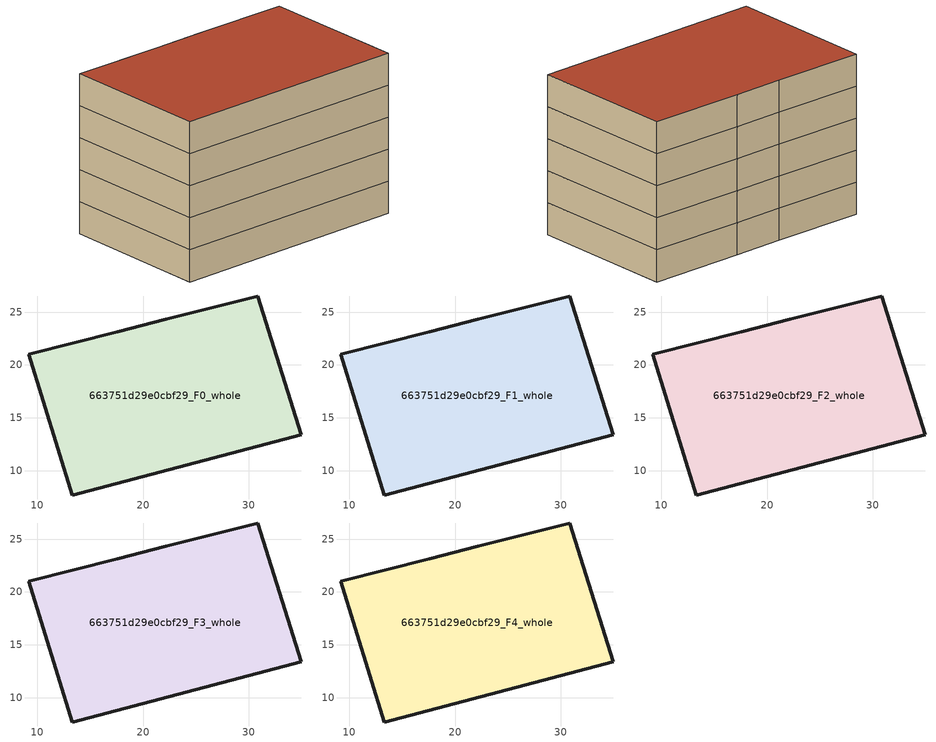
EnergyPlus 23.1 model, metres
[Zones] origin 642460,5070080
663751d29e0cbf29_F0_whole
 floor ground (EU_floor_Construction): 30.83,26.52 34.93,13.41 13.31,7.71 9.21,21.02 17.62,23.12 22.12,24.32 z0
 wall outside (EU_wall_Construction): 9.21,21.02 13.31,7.71 34.93,13.41 30.83,26.52 22.12,24.32 17.62,23.12 9.21,21.02 z0:3
663751d29e0cbf29_F1_whole
 floor to 663751d29e0cbf29_F0_whole (EU_floor_Construction): 30.83,26.52 34.93,13.41 13.31,7.71 9.21,21.02 17.62,23.12 22.12,24.32 z3
 wall outside (EU_wall_Construction): 9.21,21.02 13.31,7.71 34.93,13.41 30.83,26.52 22.12,24.32 17.62,23.12 9.21,21.02 z3:6
663751d29e0cbf29_F2_whole
 floor to 663751d29e0cbf29_F1_whole (EU_floor_Construction): 30.83,26.52 34.93,13.41 13.31,7.71 9.21,21.02 17.62,23.12 22.12,24.32 z6
 wall outside (EU_wall_Construction): 9.21,21.02 13.31,7.71 34.93,13.41 30.83,26.52 22.12,24.32 17.62,23.12 9.21,21.02 z6:9
663751d29e0cbf29_F3_whole
 floor to 663751d29e0cbf29_F2_whole (EU_floor_Construction): 30.83,26.52 34.93,13.41 13.31,7.71 9.21,21.02 17.62,23.12 22.12,24.32 z9
 wall outside (EU_wall_Construction): 9.21,21.02 13.31,7.71 34.93,13.41 30.83,26.52 22.12,24.32 17.62,23.12 9.21,21.02 z9:12
663751d29e0cbf29_F4_whole
 floor to 663751d29e0cbf29_F3_whole (EU_floor_Construction): 30.83,26.52 34.93,13.41 13.31,7.71 9.21,21.02 17.62,23.12 22.12,24.32 z12
 wall outside (EU_wall_Construction): 9.21,21.02 13.31,7.71 34.93,13.41 30.83,26.52 22.12,24.32 17.62,23.12 9.21,21.02 z12:15
 roof outside (EU_roof_Construction): 34.93,13.41 30.83,26.52 22.12,24.32 17.62,23.12 9.21,21.02 13.31,7.71 z15
[Building]
EU S2 Campaign: North Axis=0; Terrain=City; Solar Distribution=FullExterior
[Site:Location]
Lyon-Bron: Latitude=45.75; Longitude=5; Time Zone=1; Elevation=198
[SizingPeriod:WeatherFileDays]
AnnualSizingPeriod: Begin Month=1; Begin Day of Month=1; End Month=12; End Day of Month=31; Day of Week for Start Day=Monday; Use Weather File Daylight Saving Period=No; Use Weather File Rain and Snow Indicators=No
[MATERIAL]
EU_InternalMass_Material: Roughness=MediumRough; Thickness=0.1; Conductivity=1; Density=1800; Specific Heat=900; Thermal Absorptance=0.9; Solar Absorptance=0.7; Visible Absorptance=0.7
[MATERIAL:NOMASS] Roughness=MediumRough; Thermal Absorptance=0.9; Solar Absorptance=0.7; Visible Absorptance=0.7
Name | Thermal Resistance
EU_wall_NoMass | 0.776494
EU_roof_NoMass | 0.486893
EU_floor_NoMass | 0.421597
[CONSTRUCTION]
EU_wall_Construction: EU_wall_NoMass
EU_roof_Construction: EU_roof_NoMass
EU_floor_Construction: EU_floor_NoMass
EU_InternalMass_Construction: EU_InternalMass_Material
[ZONE] Type=1; Multiplier=1; Ceiling Height=autocalculate; Floor Area=autocalculate; Part of Total Floor Area=Yes
Name | Volume
663751d29e0cbf29_F0_whole | 925.11
663751d29e0cbf29_F1_whole; 663751d29e0cbf29_F2_whole; 663751d29e0cbf29_F3_whole; 663751d29e0cbf29_F4_whole | 925.111
[INTERNALMASS] Construction=EU_InternalMass_Construction; Surface Area=308.37
Name | Zone or ZoneList
663751d29e0cbf29_F0_whole_EU_InternalMass | 663751d29e0cbf29_F0_whole
663751d29e0cbf29_F1_whole_EU_InternalMass | 663751d29e0cbf29_F1_whole
663751d29e0cbf29_F2_whole_EU_InternalMass | 663751d29e0cbf29_F2_whole
663751d29e0cbf29_F3_whole_EU_InternalMass | 663751d29e0cbf29_F3_whole
663751d29e0cbf29_F4_whole_EU_InternalMass | 663751d29e0cbf29_F4_whole
[OTHEREQUIPMENT] Fuel Type=Electricity; Design Level Calculation Method=Watts/Area; Power per Zone Floor Area=1; Fraction Latent=0; Fraction Radiant=0; Fraction Lost=0; Carbon Dioxide Generation Rate=0; EndUse Subcategory=EU_Step8_InternalGains
Name | Zone or ZoneList or Space or SpaceList | Schedule
EU_Step8_InternalGain_663751d29e0cbf29_F0_whole_f000 | 663751d29e0cbf29_F0_whole | EU_Step8_GainSchedule_663751d29e0cbf29_F0_whole_f000
EU_Step8_InternalGain_663751d29e0cbf29_F1_whole_f000 | 663751d29e0cbf29_F1_whole | EU_Step8_GainSchedule_663751d29e0cbf29_F1_whole_f000
EU_Step8_InternalGain_663751d29e0cbf29_F2_whole_f000 | 663751d29e0cbf29_F2_whole | EU_Step8_GainSchedule_663751d29e0cbf29_F2_whole_f000
EU_Step8_InternalGain_663751d29e0cbf29_F3_whole_f000 | 663751d29e0cbf29_F3_whole | EU_Step8_GainSchedule_663751d29e0cbf29_F3_whole_f000
EU_Step8_InternalGain_663751d29e0cbf29_F4_whole_f000 | 663751d29e0cbf29_F4_whole | EU_Step8_GainSchedule_663751d29e0cbf29_F4_whole_f000
[ZONEVENTILATION:DESIGNFLOWRATE] Schedule=EU_AlwaysOn; Design Flow Rate Calculation Method=AirChanges/Hour; Air Changes per Hour=0.693814; Ventilation Type=Natural; Fan Pressure Rise=0; Fan Total Efficiency=1; Constant Term Coefficient=1; Temperature Term Coefficient=0; Velocity Term Coefficient=0; Velocity Squared Term Coefficient=0; Minimum Indoor Temperature=-100; Maximum Indoor Temperature=100; Delta Temperature=-100; Minimum Outdoor Temperature=-100; Maximum Outdoor Temperature=100; Maximum Wind Speed=40
Name | Zone or ZoneList or Space or SpaceList
EU_ConstantAir_663751d29e0cbf29_F0_whole | 663751d29e0cbf29_F0_whole
EU_ConstantAir_663751d29e0cbf29_F1_whole | 663751d29e0cbf29_F1_whole
EU_ConstantAir_663751d29e0cbf29_F2_whole | 663751d29e0cbf29_F2_whole
EU_ConstantAir_663751d29e0cbf29_F3_whole | 663751d29e0cbf29_F3_whole
EU_ConstantAir_663751d29e0cbf29_F4_whole | 663751d29e0cbf29_F4_whole
[HVACTEMPLATE:THERMOSTAT] Constant Heating Setpoint=20; Constant Cooling Setpoint=50
EU_HeatOnly_663751d29e0cbf29_F0_whole; EU_HeatOnly_663751d29e0cbf29_F1_whole; EU_HeatOnly_663751d29e0cbf29_F2_whole; EU_HeatOnly_663751d29e0cbf29_F3_whole; EU_HeatOnly_663751d29e0cbf29_F4_whole
[HVACTEMPLATE:ZONE:IDEALLOADSAIRSYSTEM] System Availability Schedule=EU_AlwaysOn; Maximum Heating Supply Air Temperature=50; Minimum Cooling Supply Air Temperature=13; Maximum Heating Supply Air Humidity Ratio=0.0156; Minimum Cooling Supply Air Humidity Ratio=0.0077; Heating Limit=NoLimit; Cooling Limit=NoLimit; Heating Availability Schedule=EU_AlwaysOn; Cooling Availability Schedule=EU_CoolingOff; Dehumidification Control Type=ConstantSensibleHeatRatio; Cooling Sensible Heat Ratio=0.7; Dehumidification Setpoint=60; Humidification Control Type=None; Humidification Setpoint=30; Outdoor Air Method=None; Outdoor Air Flow Rate per Person=0.00944; Outdoor Air Flow Rate per Zone Floor Area=0; Outdoor Air Flow Rate per Zone=0; Demand Controlled Ventilation Type=None; Outdoor Air Economizer Type=NoEconomizer; Heat Recovery Type=None; Sensible Heat Recovery Effectiveness=0.7; Latent Heat Recovery Effectiveness=0.65
Name | Template Thermostat
663751d29e0cbf29_F0_whole | EU_HeatOnly_663751d29e0cbf29_F0_whole
663751d29e0cbf29_F1_whole | EU_HeatOnly_663751d29e0cbf29_F1_whole
663751d29e0cbf29_F2_whole | EU_HeatOnly_663751d29e0cbf29_F2_whole
663751d29e0cbf29_F3_whole | EU_HeatOnly_663751d29e0cbf29_F3_whole
663751d29e0cbf29_F4_whole | EU_HeatOnly_663751d29e0cbf29_F4_whole
[SIZING:ZONE] Zone Cooling Design Supply Air Temperature Input Method=SupplyAirTemperature; Zone Cooling Design Supply Air Temperature=13; Zone Heating Design Supply Air Temperature Input Method=SupplyAirTemperature; Zone Heating Design Supply Air Temperature=50; Zone Cooling Design Supply Air Humidity Ratio=0.008; Zone Heating Design Supply Air Humidity Ratio=0.008; Cooling Design Air Flow Method=DesignDay; Cooling Design Air Flow Rate=0; Cooling Minimum Air Flow per Zone Floor Area=0.000762; Cooling Minimum Air Flow=0; Cooling Minimum Air Flow Fraction=0.2; Heating Design Air Flow Method=DesignDay; Heating Design Air Flow Rate=0; Heating Maximum Air Flow per Zone Floor Area=0.002032; Heating Maximum Air Flow=0.141576; Heating Maximum Air Flow Fraction=0.3; Account for Dedicated Outdoor Air System=No; Dedicated Outdoor Air System Control Strategy=NeutralSupplyAir; Dedicated Outdoor Air Low Setpoint Temperature for Design=autosize; Dedicated Outdoor Air High Setpoint Temperature for Design=autosize; Zone Load Sizing Method=Sensible Load Only No Latent Load; Zone Latent Cooling Design Supply Air Humidity Ratio Input Method=HumidityRatioDifference; Zone Cooling Design Supply Air Humidity Ratio Difference=0.005; Zone Latent Heating Design Supply Air Humidity Ratio Input Method=HumidityRatioDifference; Zone Humidification Design Supply Air Humidity Ratio Difference=0.005
663751d29e0cbf29_F0_whole; 663751d29e0cbf29_F1_whole; 663751d29e0cbf29_F2_whole; 663751d29e0cbf29_F3_whole; 663751d29e0cbf29_F4_whole
[SCHEDULE:CONSTANT]
Name | Hourly Value
EU_AlwaysOn | 1
EU_CoolingOff | 0
[SCHEDULE:FILE] Column Number=1; Rows to Skip at Top=0; Number of Hours of Data=8760; Column Separator=Comma; Interpolate to Timestep=No; Minutes per Item=60; Adjust Schedule for Daylight Savings=Yes
Name | File
EU_Step8_GainSchedule_663751d29e0cbf29_F0_whole_f000 | C:\Users\o_iseri\Desktop\OpenUBEM\openubem\outputs\eu_evidence\EU-11\FR-LYO-HAUTCOEURPENTES\idfs\663751d29e0cbf29\663751d29e0cbf29_F0_whole_f000_gain.csv
EU_Step8_GainSchedule_663751d29e0cbf29_F1_whole_f000 | C:\Users\o_iseri\Desktop\OpenUBEM\openubem\outputs\eu_evidence\EU-11\FR-LYO-HAUTCOEURPENTES\idfs\663751d29e0cbf29\663751d29e0cbf29_F1_whole_f000_gain.csv
EU_Step8_GainSchedule_663751d29e0cbf29_F2_whole_f000 | C:\Users\o_iseri\Desktop\OpenUBEM\openubem\outputs\eu_evidence\EU-11\FR-LYO-HAUTCOEURPENTES\idfs\663751d29e0cbf29\663751d29e0cbf29_F2_whole_f000_gain.csv
EU_Step8_GainSchedule_663751d29e0cbf29_F3_whole_f000 | C:\Users\o_iseri\Desktop\OpenUBEM\openubem\outputs\eu_evidence\EU-11\FR-LYO-HAUTCOEURPENTES\idfs\663751d29e0cbf29\663751d29e0cbf29_F3_whole_f000_gain.csv
EU_Step8_GainSchedule_663751d29e0cbf29_F4_whole_f000 | C:\Users\o_iseri\Desktop\OpenUBEM\openubem\outputs\eu_evidence\EU-11\FR-LYO-HAUTCOEURPENTES\idfs\663751d29e0cbf29\663751d29e0cbf29_F4_whole_f000_gain.csv
